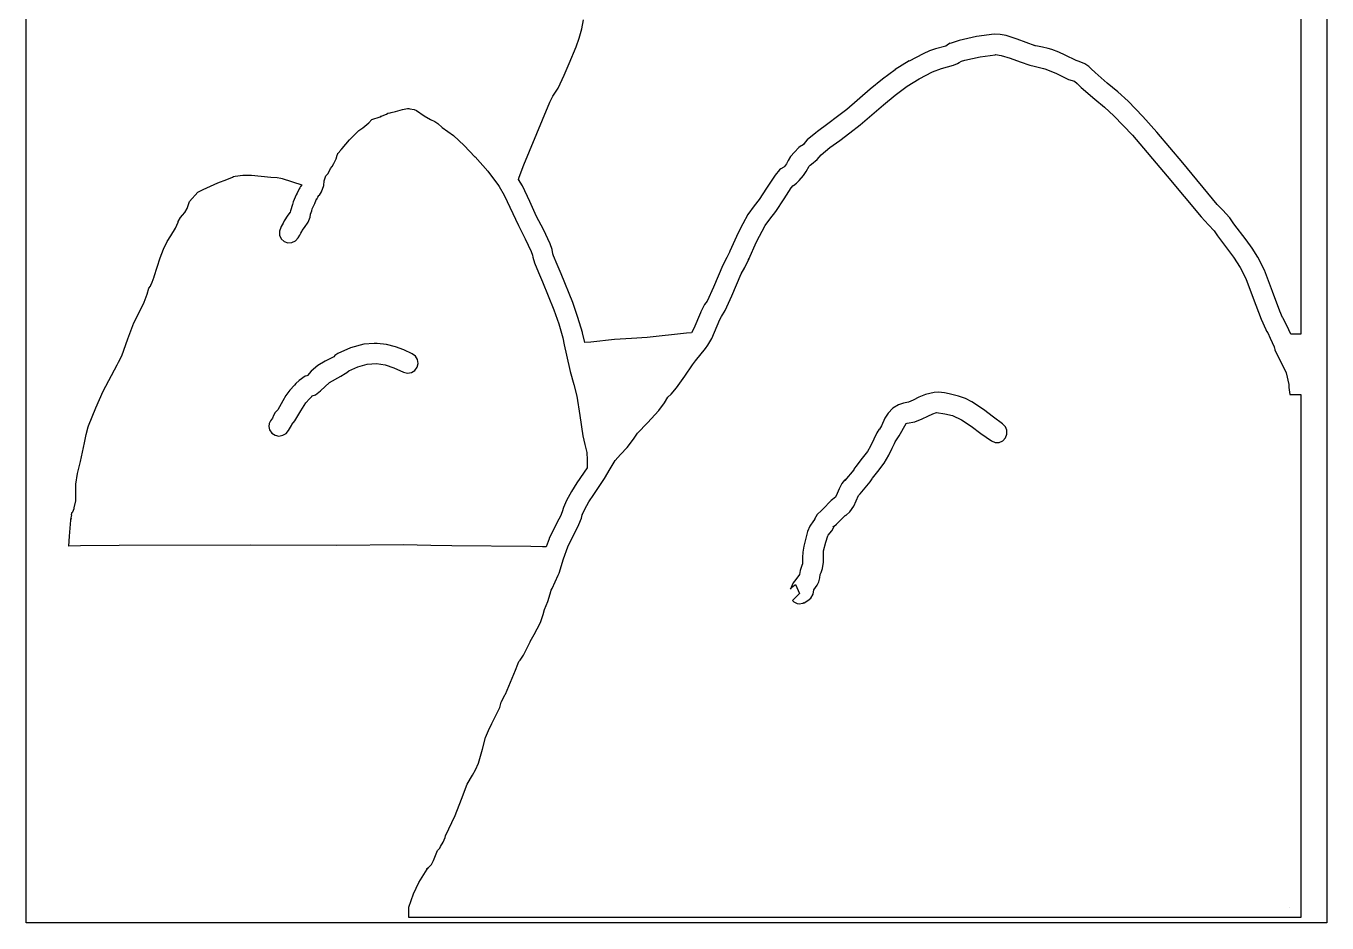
# Model space of a CAD drawing. Extents: x -1 to 629, y 2 to 3679.
# Drawn here: x 132.8 to 439.8, y 1153.5 to 1365.2 of the extents above; entities that cross this region are included whole.
import ezdxf

# ---------------------------------------------------------------- set-up
doc = ezdxf.new("R2010")
doc.units = 0

msp = doc.modelspace()

# ---------------------------------------------------------------- linework, layer by layer
at = {"layer": 'Calque 1'}
for p, q in [((439.771, 1661.24), (439.771, 1153.48)), ((433.607, 1576.74), (433.607, 1292.46)), ((132.828, 1153.48), (132.827735, 1562.33)), ((264.002, 1364.54), (264.395, 1366.64)), ((263.372, 1362.35), (264.002, 1364.53)), ((264.002, 1364.53), (264.002, 1364.54)), ((361.256, 1363.22), (357.087, 1362.69)), ((362.693, 1363.17), (361.256, 1363.22)), ((364.066, 1362.93), (362.693, 1363.17)), ((366.667, 1362.11), (364.066, 1362.93)), ((260.957, 1356.32), (262.613, 1360.25)), ((262.613, 1360.25), (263.372, 1362.35)), ((347.413, 1359.77), (346, 1359.31)), ((347.424, 1359.77), (347.413, 1359.77)), ((349.874, 1360.45), (347.424, 1359.77)), ((350.438, 1360.9), (349.874, 1360.45)), ((350.879, 1361.1), (350.438, 1360.9)), ((351.538, 1361.3), (350.879, 1361.09)), ((350.879, 1361.09), (350.879, 1361.1)), ((352.98, 1361.75), (351.538, 1361.3)), ((357.087, 1362.69), (352.98, 1361.75)), ((370.951, 1360.54), (366.667, 1362.11)), ((371.025, 1360.53), (370.84, 1360.58)), ((370.84, 1360.58), (370.951, 1360.54)), ((371.437, 1360.43), (371.025, 1360.53)), ((372.678, 1360.15), (371.437, 1360.43)), ((373.962, 1359.85), (372.678, 1360.15)), ((374.848, 1359.62), (373.962, 1359.85)), ((341.201, 1356.93), (337.902, 1354.88)), ((344.466, 1358.64), (341.201, 1356.92)), ((341.201, 1356.92), (341.201, 1356.93)), ((344.476, 1358.64), (344.466, 1358.64)), ((344.466, 1358.64), (344.466, 1358.64)), ((346, 1359.31), (344.476, 1358.64)), ((353.028, 1356.54), (353.512, 1356.89)), ((353.512, 1356.89), (354.327, 1357.14)), ((354.327, 1357.14), (357.933, 1357.94)), ((357.933, 1357.94), (361.516, 1358.41)), ((361.516, 1358.41), (361.529, 1358.43)), ((361.529, 1358.43), (362.931, 1358.23)), ((362.931, 1358.23), (365.045, 1357.59)), ((365.045, 1357.59), (367.344, 1356.72)), ((367.344, 1356.72), (369.641, 1355.93)), ((376.507, 1358.99), (374.848, 1359.62)), ((378.002, 1358.29), (376.507, 1358.99)), ((380.632, 1357.03), (378.002, 1358.29)), ((381.33, 1356.83), (380.632, 1357.03)), ((382.629, 1356.28), (381.33, 1356.83)), ((259.824, 1353.54), (260.949, 1356.3)), ((260.949, 1356.3), (260.957, 1356.32)), ((337.902, 1354.87), (334.907, 1352.62)), ((337.902, 1354.88), (337.902, 1354.87)), ((343.527, 1352.7), (346.662, 1354.35)), ((346.662, 1354.35), (348.845, 1355.12)), ((348.845, 1355.12), (351.649, 1355.97)), ((351.649, 1355.97), (352.628, 1356.35)), ((352.628, 1356.35), (353.028, 1356.54)), ((369.641, 1355.93), (369.94, 1355.86)), ((369.94, 1355.86), (370.363, 1355.76)), ((370.363, 1355.76), (371.602, 1355.48)), ((371.602, 1355.48), (372.858, 1355.19)), ((372.858, 1355.19), (373.446, 1355.03)), ((373.446, 1355.03), (373.358, 1355.06)), ((373.358, 1355.06), (373.446, 1355.03)), ((373.446, 1355.03), (375.922, 1353.94)), ((373.446, 1355.03), (373.446, 1355.03)), ((375.922, 1353.94), (378.825, 1352.59)), ((383.571, 1355.64), (382.629, 1356.28)), ((382.629, 1356.28), (382.629, 1356.28)), ((384.108, 1355.1), (383.571, 1355.64)), ((385.048, 1354.2), (384.108, 1355.1)), ((387.916, 1351.71), (385.048, 1354.2)), ((258.344, 1350.54), (259.824, 1353.54)), ((334.907, 1352.62), (332.028, 1350.28)), ((337.878, 1348.83), (340.69, 1350.95)), ((340.69, 1350.95), (343.527, 1352.7)), ((378.825, 1352.59), (380.185, 1352.13)), ((380.185, 1352.13), (380.822, 1351.61)), ((380.822, 1351.61), (381.791, 1350.68)), ((381.791, 1350.68), (385.016, 1347.89)), ((387.934, 1351.69), (387.916, 1351.71)), ((390.445, 1349.65), (387.934, 1351.69)), ((256.377, 1347.18), (257.116, 1348.63)), ((257.116, 1348.63), (258.344, 1350.54)), ((332.028, 1350.28), (326.48, 1345.51)), ((332.028, 1350.28), (332.028, 1350.28)), ((335.113, 1346.58), (337.878, 1348.83)), ((385.016, 1347.89), (387.289, 1346.04)), ((392.853, 1347.43), (390.445, 1349.65)), ((217.853, 1344.38), (218.177, 1344.63)), ((218.177, 1344.63), (218.199, 1344.64)), ((218.199, 1344.64), (218.706, 1344.69)), ((218.706, 1344.69), (219.014, 1344.75)), ((219.014, 1344.75), (220.01, 1345.01)), ((220.01, 1345.01), (220.036, 1345.02)), ((220.036, 1345.02), (221.617, 1345.46)), ((221.617, 1345.46), (222.804, 1345.68)), ((222.804, 1345.68), (222.811, 1345.69)), ((222.811, 1345.69), (223.117, 1345.69)), ((223.115, 1345.7), (223.391, 1345.67)), ((223.117, 1345.69), (223.115, 1345.7)), ((223.391, 1345.67), (224.389, 1345.45)), ((224.389, 1345.45), (224.922, 1345.2)), ((224.922, 1345.2), (226.764, 1343.96)), ((251.653, 1335.63), (256.377, 1347.18)), ((326.48, 1345.51), (324.315, 1343.79)), ((326.48, 1345.51), (326.48, 1345.51)), ((329.615, 1341.86), (335.113, 1346.58)), ((387.289, 1346.04), (389.516, 1343.98)), ((396.327, 1343.85), (392.853, 1347.43)), ((212.293, 1341.17), (213.716, 1342.31)), ((213.716, 1342.31), (214.386, 1343.08)), ((214.386, 1343.08), (214.392, 1343.09)), ((214.392, 1343.09), (214.412, 1343.1)), ((214.412, 1343.1), (214.423, 1343.1)), ((214.423, 1343.1), (214.417, 1343.1)), ((214.417, 1343.1), (214.425, 1343.1)), ((214.425, 1343.1), (214.427, 1343.1)), ((214.427, 1343.1), (214.431, 1343.1)), ((214.431, 1343.1), (216.396, 1343.76)), ((216.396, 1343.76), (216.425, 1343.78)), ((216.425, 1343.78), (216.597, 1343.84)), ((216.471, 1343.8), (216.498, 1343.81)), ((216.474, 1343.8), (216.471, 1343.8)), ((216.498, 1343.81), (216.474, 1343.8)), ((216.498, 1343.81), (216.498, 1343.81)), ((216.499, 1343.8), (217.853, 1344.38)), ((216.597, 1343.84), (216.499, 1343.8)), ((226.764, 1343.96), (226.766, 1343.96)), ((226.766, 1343.96), (228.28, 1343.14)), ((228.28, 1343.14), (229.273, 1342.66)), ((229.273, 1342.66), (229.979, 1342.19)), ((229.979, 1342.19), (231.006, 1341.26)), ((321.976, 1342.1), (319.561, 1340.3)), ((324.315, 1343.79), (321.976, 1342.1)), ((327.202, 1339.93), (329.615, 1341.86)), ((389.516, 1343.98), (393.848, 1339.42)), ((399.613, 1340.13), (396.327, 1343.85)), ((207.379, 1336.25), (209.112, 1338.28)), ((209.112, 1338.28), (211.336, 1340.48)), ((211.336, 1340.48), (212.293, 1341.17)), ((231.006, 1341.26), (233.672, 1339.34)), ((233.672, 1339.34), (236.202, 1336.98)), ((317.166, 1338.29), (316.669, 1337.73)), ((319.18, 1339.98), (317.166, 1338.29)), ((319.561, 1340.3), (319.18, 1339.98)), ((324.799, 1338.17), (327.202, 1339.93)), ((393.848, 1339.42), (402.1, 1329.74)), ((405.743, 1332.86), (399.613, 1340.13)), ((206.472, 1335.2), (207.088, 1335.88)), ((207.088, 1335.88), (207.102, 1335.89)), ((207.093, 1335.88), (207.129, 1335.92)), ((207.102, 1335.89), (207.093, 1335.88)), ((207.129, 1335.92), (207.368, 1336.23)), ((207.305, 1336.15), (207.371, 1336.24)), ((207.364, 1336.23), (207.305, 1336.15)), ((207.368, 1336.23), (207.364, 1336.23)), ((207.371, 1336.24), (207.379, 1336.25)), ((236.202, 1336.98), (238.747, 1334.29)), ((250.28, 1332.44), (251.652, 1335.63)), ((251.652, 1335.63), (251.653, 1335.63)), ((314.124, 1335.44), (313.232, 1334.35)), ((315.174, 1336.51), (314.124, 1335.44)), ((315.692, 1336.89), (315.174, 1336.51)), ((315.174, 1336.51), (315.174, 1336.51)), ((315.944, 1336.98), (315.692, 1336.89)), ((315.692, 1336.89), (315.692, 1336.89)), ((316.224, 1337.23), (315.944, 1336.97)), ((315.944, 1336.97), (315.944, 1336.98)), ((316.669, 1337.73), (316.224, 1337.23)), ((320.418, 1334.74), (322.508, 1336.48)), ((322.508, 1336.48), (324.799, 1338.17)), ((205.097, 1332.01), (205.437, 1332.7)), ((205.437, 1332.7), (205.444, 1332.71)), ((205.444, 1332.71), (206.016, 1333.86)), ((206.016, 1333.86), (206.272, 1334.66)), ((206.272, 1334.66), (206.308, 1334.87)), ((206.308, 1334.87), (206.406, 1335.09)), ((206.406, 1335.09), (206.427, 1335.14)), ((206.427, 1335.14), (206.472, 1335.2)), ((238.747, 1334.29), (238.766, 1334.27)), ((238.766, 1334.27), (241.757, 1330.94)), ((249.145, 1329.5), (250.28, 1332.44)), ((312.237, 1332.64), (311.798, 1332.02)), ((312.66, 1333.41), (312.237, 1332.64)), ((313.232, 1334.35), (312.66, 1333.41)), ((317.6, 1332.11), (317.844, 1332.36)), ((317.844, 1332.36), (318.113, 1332.54)), ((318.113, 1332.54), (319.487, 1333.69)), ((319.487, 1333.69), (320.418, 1334.74)), ((413.826, 1323.08), (405.743, 1332.86)), ((180.2, 1328.92), (181.509, 1329.48)), ((181.509, 1329.48), (181.75, 1329.64)), ((181.75, 1329.64), (182.136, 1329.74)), ((182.136, 1329.74), (183.959, 1330)), ((183.959, 1330), (186.064, 1329.98)), ((186.064, 1329.98), (190.568, 1329.54)), ((190.568, 1329.54), (192.081, 1329.42)), ((192.081, 1329.42), (192.915, 1329.27)), ((192.915, 1329.27), (192.918, 1329.27)), ((192.918, 1329.27), (193.246, 1329.17)), ((193.246, 1329.17), (193.267, 1329.16)), ((193.267, 1329.16), (197.865, 1327.72)), ((203.266, 1328.86), (203.6, 1329.84)), ((203.6, 1329.84), (204.029, 1330.31)), ((204.029, 1330.31), (204.386, 1330.85)), ((204.386, 1330.85), (204.39, 1330.86)), ((204.39, 1330.86), (204.686, 1331.52)), ((204.686, 1331.52), (205.097, 1332.01)), ((241.757, 1330.94), (244.31, 1327.51)), ((249.03, 1328.99), (249.145, 1329.5)), ((309.586, 1329.95), (307.535, 1326.91)), ((310.636, 1331.21), (309.586, 1329.95)), ((309.586, 1329.95), (309.586, 1329.95)), ((310.88, 1331.49), (310.636, 1331.21)), ((310.636, 1331.21), (310.636, 1331.21)), ((311.591, 1331.89), (310.88, 1331.49)), ((311.594, 1331.88), (311.591, 1331.89)), ((311.652, 1331.9), (311.594, 1331.88)), ((311.798, 1332.02), (311.652, 1331.9)), ((315.248, 1328.68), (316.245, 1329.86)), ((316.245, 1329.86), (316.899, 1330.88)), ((316.899, 1330.88), (317.6, 1332.11)), ((316.899, 1330.88), (316.899, 1330.88)), ((402.1, 1329.74), (410.069, 1320.11)), ((173.398, 1325.95), (174.606, 1326.59)), ((174.606, 1326.59), (176.343, 1327.42)), ((176.343, 1327.42), (178.119, 1328.18)), ((178.119, 1328.18), (180.2, 1328.92)), ((197.255, 1326.73), (196.779, 1325.74)), ((197.408, 1326.98), (197.255, 1326.73)), ((197.625, 1327.33), (197.408, 1326.98)), ((197.865, 1327.72), (197.625, 1327.33)), ((202.065, 1325.23), (202.544, 1326.06)), ((202.544, 1326.06), (203.054, 1327.52)), ((203.054, 1327.52), (203.147, 1328.63)), ((203.147, 1328.63), (203.257, 1328.84)), ((203.257, 1328.84), (203.262, 1328.84)), ((203.262, 1328.84), (203.266, 1328.86)), ((244.31, 1327.51), (244.477, 1327.28)), ((244.477, 1327.28), (244.478, 1327.28)), ((244.478, 1327.28), (244.479, 1327.28)), ((244.479, 1327.28), (245.678, 1325.24)), ((249.933, 1327.45), (249.03, 1328.99)), ((251.676, 1323.74), (249.933, 1327.45)), ((307.535, 1326.91), (305.842, 1324.24)), ((311.673, 1324.4), (313.367, 1326.97)), ((313.367, 1326.97), (313.795, 1327.5)), ((313.795, 1327.5), (313.925, 1327.55)), ((313.925, 1327.55), (313.928, 1327.55)), ((313.928, 1327.55), (314.647, 1328.06)), ((314.647, 1328.06), (315.248, 1328.68)), ((315.248, 1328.68), (315.248, 1328.68)), ((315.248, 1328.68), (315.248, 1328.68)), ((170.824, 1322.1), (171.429, 1323.73)), ((171.429, 1323.73), (173.398, 1325.95)), ((195.662, 1323.05), (195.237, 1321.58)), ((195.844, 1323.67), (195.662, 1323.05)), ((196.598, 1325.3), (195.844, 1323.67)), ((196.779, 1325.74), (196.598, 1325.3)), ((200.363, 1322.04), (200.956, 1323.29)), ((200.956, 1323.29), (201.299, 1324.12)), ((201.299, 1324.12), (201.3, 1324.13)), ((201.3, 1324.13), (201.443, 1324.38)), ((201.413, 1324.33), (201.501, 1324.47)), ((201.443, 1324.38), (201.413, 1324.33)), ((201.501, 1324.47), (201.699, 1324.8)), ((201.699, 1324.8), (201.922, 1325.14)), ((201.922, 1325.14), (202.065, 1325.23)), ((245.678, 1325.24), (249.003, 1318.08)), ((253.286, 1320.24), (251.676, 1323.74)), ((305.839, 1324.24), (304.606, 1322.7)), ((305.842, 1324.24), (305.839, 1324.24)), ((309.729, 1321.4), (311.673, 1324.4)), ((413.879, 1323.03), (413.826, 1323.08)), ((415.16, 1321.7), (413.879, 1323.03)), ((168.724, 1319.06), (169.286, 1319.97)), ((169.286, 1319.97), (169.776, 1320.57)), ((169.776, 1320.57), (170.276, 1321.19)), ((170.276, 1321.19), (170.824, 1322.1)), ((194.621, 1320.5), (193.754, 1319.21)), ((195.174, 1321.21), (194.621, 1320.5)), ((195.237, 1321.58), (195.174, 1321.21)), ((199.397, 1318.9), (199.86, 1320.09)), ((199.86, 1320.09), (199.975, 1320.81)), ((199.975, 1320.81), (200.223, 1321.55)), ((200.223, 1321.55), (200.363, 1322.04)), ((254.882, 1317.15), (253.286, 1320.24)), ((303.164, 1320.67), (301.921, 1318.5)), ((303.167, 1320.67), (303.164, 1320.67)), ((304.606, 1322.7), (303.167, 1320.67)), ((308.282, 1319.59), (309.729, 1321.4)), ((410.069, 1320.11), (411.784, 1318.25)), ((416.784, 1319.97), (415.16, 1321.7)), ((416.856, 1319.89), (416.784, 1319.97)), ((417.8, 1318.49), (416.856, 1319.89)), ((167.007, 1315.64), (168.118, 1317.49)), ((168.118, 1317.49), (168.701, 1318.9)), ((168.701, 1318.9), (168.724, 1319.06)), ((192.911, 1317.63), (192.595, 1316.75)), ((192.982, 1317.72), (192.911, 1317.63)), ((193.044, 1317.86), (192.982, 1317.72)), ((193.226, 1318.23), (193.044, 1317.86)), ((193.484, 1318.68), (193.226, 1318.23)), ((193.754, 1319.21), (193.484, 1318.68)), ((197.878, 1316.69), (197.991, 1316.91)), ((197.991, 1316.91), (198.549, 1317.63)), ((198.549, 1317.63), (199.397, 1318.9)), ((249.003, 1318.08), (250.618, 1314.94)), ((256.459, 1313.81), (254.882, 1317.15)), ((301.921, 1318.5), (300.834, 1316.33)), ((305.186, 1314.27), (307.25, 1318.12)), ((307.25, 1318.12), (308.282, 1319.59)), ((411.784, 1318.25), (413.133, 1316.87)), ((413.133, 1316.87), (413.945, 1315.64)), ((420.674, 1314.72), (417.8, 1318.49)), ((165.261, 1312.48), (166.146, 1314.35)), ((166.146, 1314.35), (167.007, 1315.64)), ((192.595, 1316.75), (192.641, 1315.82)), ((192.641, 1315.82), (193.042, 1314.97)), ((193.042, 1314.97), (193.736, 1314.34)), ((193.736, 1314.34), (194.629, 1314.03)), ((194.629, 1314.03), (195.542, 1314.08)), ((195.542, 1314.08), (196.37, 1314.47)), ((196.37, 1314.47), (197.01, 1315.16)), ((197.01, 1315.16), (197.443, 1315.83)), ((197.443, 1315.83), (197.553, 1316.12)), ((197.553, 1316.12), (197.644, 1316.25)), ((197.644, 1316.25), (197.878, 1316.69)), ((250.618, 1314.94), (252.041, 1311.95)), ((256.986, 1312.4), (256.459, 1313.81)), ((300.834, 1316.33), (298.907, 1312.04)), ((303.334, 1310.15), (305.186, 1314.27)), ((413.945, 1315.64), (417.7, 1310.64)), ((422.102, 1312.74), (420.674, 1314.72)), ((164.492, 1310.43), (165.261, 1312.48)), ((252.041, 1311.95), (252.356, 1311.13)), ((252.356, 1311.13), (252.365, 1310.66)), ((252.365, 1310.66), (252.762, 1309.31)), ((257.097, 1311.44), (256.986, 1312.4)), ((257.26, 1310.96), (257.097, 1311.44)), ((258.133, 1308.91), (257.26, 1310.96)), ((298.82, 1311.81), (298.19, 1310.54)), ((298.907, 1312.04), (298.82, 1311.81)), ((298.82, 1311.81), (298.82, 1311.81)), ((423.455, 1310.63), (422.102, 1312.74)), ((163.04, 1306.04), (164.492, 1310.43)), ((252.762, 1309.31), (253.739, 1306.99)), ((259.091, 1306.69), (258.133, 1308.91)), ((297.225, 1308.7), (294.999, 1303.53)), ((298.19, 1310.54), (297.225, 1308.7)), ((301.593, 1306.68), (302.426, 1308.17)), ((302.426, 1308.17), (303.334, 1310.15)), ((303.307, 1310.09), (303.392, 1310.31)), ((303.334, 1310.15), (303.307, 1310.09)), ((303.392, 1310.31), (303.334, 1310.15)), ((303.334, 1310.15), (303.334, 1310.15)), ((417.7, 1310.64), (419.314, 1308.2)), ((419.314, 1308.2), (420.642, 1305.62)), ((425.045, 1307.52), (423.455, 1310.63)), ((162.311, 1304), (162.583, 1304.71)), ((162.583, 1304.71), (163.032, 1306.02)), ((163.032, 1306.02), (163.04, 1306.04)), ((253.739, 1306.99), (254.681, 1304.81)), ((254.681, 1304.81), (257.341, 1298.21)), ((261.828, 1299.9), (259.091, 1306.69)), ((299.368, 1301.52), (301.593, 1306.68)), ((420.642, 1305.62), (422.351, 1300.98)), ((426.907, 1302.52), (425.045, 1307.52)), ((160.67, 1299.98), (161.441, 1301.87)), ((161.441, 1301.87), (161.83, 1303.33)), ((161.83, 1303.33), (162.194, 1303.79)), ((162.194, 1303.79), (162.311, 1304)), ((294.999, 1303.53), (293.51, 1300.23)), ((294.999, 1303.53), (294.999, 1303.53)), ((297.809, 1298.07), (299.368, 1301.52)), ((428.619, 1297.87), (426.907, 1302.52)), ((159.828, 1298.23), (160.67, 1299.98)), ((261.83, 1299.89), (261.828, 1299.9)), ((263.055, 1296.4), (261.83, 1299.89)), ((292.938, 1299.43), (292.023, 1297.73)), ((293.51, 1300.23), (292.938, 1299.43)), ((292.938, 1299.43), (292.938, 1299.43)), ((293.51, 1300.23), (293.51, 1300.23)), ((422.351, 1300.98), (424.217, 1295.98)), ((158.284, 1295.09), (159.828, 1298.23)), ((257.341, 1298.21), (258.505, 1294.89)), ((264.115, 1292.82), (263.055, 1296.4)), ((291.936, 1297.51), (290.351, 1293.8)), ((292.023, 1297.73), (291.936, 1297.51)), ((295.304, 1292.96), (296.484, 1295.93)), ((296.484, 1295.93), (296.939, 1296.6)), ((296.939, 1296.6), (297.809, 1298.07)), ((424.217, 1295.98), (425.315, 1293.52)), ((429.286, 1296.37), (428.619, 1297.87)), ((429.344, 1296.3), (429.286, 1296.37)), ((429.699, 1295.78), (429.344, 1296.3)), ((430.776, 1293.46), (429.699, 1295.78)), ((156.884, 1291.35), (158.284, 1295.09)), ((258.505, 1294.89), (259.493, 1291.56)), ((264.125, 1292.8), (264.115, 1292.82)), ((264.66, 1290.47), (264.125, 1292.8)), ((288.649, 1292.68), (279.344, 1291.63)), ((289.843, 1292.78), (288.649, 1292.68)), ((290.351, 1293.8), (289.843, 1292.78)), ((294.6, 1291.42), (295.304, 1292.96)), ((425.315, 1293.52), (425.526, 1293.15)), ((425.526, 1293.15), (425.809, 1292.8)), ((425.809, 1292.8), (426.394, 1291.53)), ((431.209, 1292.46), (430.776, 1293.46)), ((433.607, 1292.46), (431.209, 1292.46)), ((155.449, 1287.36), (156.884, 1291.35)), ((209.399, 1289.26), (206.417, 1287.9)), ((212.569, 1290.09), (209.399, 1289.26)), ((214.934, 1290.28), (212.569, 1290.09)), ((215.691, 1290.27), (214.934, 1290.28)), ((214.934, 1290.28), (214.934, 1290.28)), ((217.883, 1290), (215.691, 1290.27)), ((219.975, 1289.46), (217.883, 1290)), ((221.992, 1288.72), (219.975, 1289.46)), ((259.493, 1291.56), (259.832, 1289.95)), ((259.832, 1289.95), (260.357, 1287.52)), ((266.12, 1290.57), (264.66, 1290.47)), ((271.682, 1291.21), (266.12, 1290.57)), ((275.653, 1291.4), (271.682, 1291.21)), ((279.344, 1291.63), (275.653, 1291.4)), ((293.169, 1289.09), (293.729, 1289.83)), ((293.729, 1289.83), (294.6, 1291.42)), ((426.394, 1291.53), (427.272, 1289.49)), ((427.272, 1289.49), (427.286, 1289.45)), ((427.286, 1289.45), (427.288, 1289.4)), ((427.288, 1289.4), (427.354, 1289.19)), ((427.354, 1289.19), (427.497, 1288.74)), ((154.686, 1285.84), (155.44, 1287.34)), ((155.44, 1287.34), (155.449, 1287.36)), ((204.966, 1286.85), (203.388, 1286.05)), ((205.435, 1287.12), (204.966, 1286.85)), ((205.714, 1287.42), (205.435, 1287.12)), ((206.417, 1287.9), (205.714, 1287.42)), ((223.959, 1287.84), (221.992, 1288.72)), ((224.712, 1287.28), (223.959, 1287.84)), ((225.195, 1286.48), (224.712, 1287.28)), ((225.334, 1285.56), (225.195, 1286.48)), ((260.357, 1287.52), (260.353, 1287.47)), ((260.353, 1287.47), (261.197, 1283.62)), ((290.081, 1285.24), (290.814, 1286.15)), ((290.814, 1286.15), (293.166, 1289.09)), ((293.166, 1289.09), (293.169, 1289.09)), ((427.497, 1288.74), (427.497, 1288.74)), ((427.497, 1288.74), (427.894, 1287.88)), ((427.894, 1287.88), (428.236, 1287.15)), ((428.236, 1287.15), (430.103, 1283.35)), ((151.055, 1279.02), (154.33, 1285.24)), ((154.33, 1285.24), (154.334, 1285.25)), ((154.334, 1285.25), (154.682, 1285.83)), ((154.682, 1285.83), (154.684, 1285.84)), ((154.684, 1285.84), (154.686, 1285.84)), ((200.127, 1283.69), (199.216, 1282.72)), ((201.701, 1285.04), (200.127, 1283.69)), ((203.388, 1286.05), (201.701, 1285.04)), ((207.105, 1282.55), (208.139, 1283.14)), ((208.139, 1283.14), (208.552, 1283.44)), ((208.552, 1283.44), (208.97, 1283.81)), ((208.97, 1283.81), (211.124, 1284.75)), ((211.124, 1284.75), (213.337, 1285.35)), ((213.337, 1285.35), (215.509, 1285.49)), ((215.509, 1285.49), (217.553, 1285.19)), ((217.553, 1285.19), (219.633, 1284.5)), ((219.633, 1284.5), (221.914, 1283.5)), ((221.914, 1283.5), (222.839, 1283.27)), ((222.839, 1283.27), (223.749, 1283.41)), ((223.749, 1283.41), (224.539, 1283.88)), ((224.539, 1283.88), (225.108, 1284.65)), ((225.108, 1284.65), (225.334, 1285.56)), ((261.197, 1283.62), (262.084, 1280.6)), ((288.282, 1282.56), (290.081, 1285.24)), ((430.103, 1283.35), (430.786, 1280.58)), ((196.204, 1280.45), (195.088, 1279.26)), ((196.448, 1280.78), (196.204, 1280.45)), ((197.248, 1281.54), (196.448, 1280.78)), ((198.722, 1282.52), (197.248, 1281.54)), ((199.115, 1282.64), (198.722, 1282.52)), ((199.216, 1282.72), (199.115, 1282.64)), ((202.334, 1279.07), (204.405, 1281.08)), ((204.405, 1281.08), (207.105, 1282.55)), ((262.084, 1280.6), (262.793, 1277.8)), ((286.266, 1279.77), (288.282, 1282.56)), ((430.786, 1280.58), (430.765, 1279.88)), ((149.267, 1275.07), (151.055, 1279.02)), ((194.146, 1277.94), (193.412, 1276.68)), ((195.088, 1279.26), (194.146, 1277.94)), ((198.839, 1276.27), (199.712, 1277.17)), ((199.712, 1277.17), (200.183, 1277.69)), ((200.159, 1277.72), (200.374, 1277.87)), ((200.233, 1277.77), (200.159, 1277.72)), ((200.183, 1277.69), (200.233, 1277.77)), ((200.374, 1277.87), (201.117, 1278.14)), ((201.117, 1278.14), (202.334, 1279.07)), ((262.793, 1277.8), (263.46, 1273.28)), ((283.435, 1276.24), (284.284, 1277.55)), ((284.284, 1277.55), (285.07, 1278.28)), ((285.07, 1278.28), (286.266, 1279.77)), ((343.437, 1277.55), (342.114, 1276.85)), ((345.08, 1278.25), (343.437, 1277.55)), ((347.101, 1278.7), (345.08, 1278.25)), ((348.149, 1278.74), (347.101, 1278.7)), ((348.149, 1278.74), (348.149, 1278.74)), ((349.506, 1278.59), (348.149, 1278.74)), ((348.149, 1278.74), (348.149, 1278.74)), ((350.596, 1278.36), (349.506, 1278.59)), ((352.869, 1277.85), (350.596, 1278.36)), ((354.488, 1277.23), (352.869, 1277.85)), ((355.991, 1276.47), (354.488, 1277.23)), ((430.765, 1279.88), (431.024, 1278.24)), ((431.024, 1278.24), (431.024, 1278.23)), ((431.024, 1278.23), (433.609, 1278.24)), ((433.609, 1278.24), (433.609, 1154.8)), ((147.587, 1270.81), (149.267, 1275.07)), ((191.639, 1273.98), (191.192, 1273.22)), ((192.216, 1274.58), (191.639, 1273.98)), ((193.412, 1276.68), (192.216, 1274.58)), ((196.241, 1271.97), (197.676, 1274.39)), ((197.676, 1274.39), (198.839, 1276.27)), ((279.447, 1271.55), (282.17, 1274.43)), ((282.17, 1274.43), (283.435, 1276.24)), ((337.312, 1275), (336.203, 1273.8)), ((338.642, 1275.8), (337.312, 1275)), ((339.833, 1276.15), (338.642, 1275.8)), ((341.066, 1276.37), (339.833, 1276.15)), ((342.114, 1276.85), (341.066, 1276.37)), ((346.752, 1273.66), (347.646, 1273.93)), ((347.646, 1273.93), (349.617, 1273.67)), ((358.693, 1274.7), (355.991, 1276.47)), ((361.068, 1272.86), (358.693, 1274.7)), ((147.528, 1270.59), (147.58, 1270.8)), ((147.58, 1270.8), (147.585, 1270.81)), ((147.58, 1270.8), (147.583, 1270.81)), ((147.583, 1270.81), (147.58, 1270.8)), ((147.58, 1270.8), (147.58, 1270.8)), ((147.585, 1270.81), (147.587, 1270.81)), ((190.206, 1271.35), (190.143, 1270.62)), ((190.485, 1272.03), (190.206, 1271.35)), ((190.97, 1272.6), (190.485, 1272.03)), ((191.192, 1273.22), (190.97, 1272.6)), ((194.792, 1269.69), (195.489, 1270.91)), ((195.489, 1270.91), (195.536, 1271.1)), ((195.536, 1271.1), (196.241, 1271.97)), ((263.46, 1273.28), (264.203, 1268.48)), ((277.095, 1269.08), (279.447, 1271.55)), ((334.653, 1270.84), (334.16, 1270.03)), ((335.47, 1272.61), (334.653, 1270.84)), ((336.203, 1273.8), (335.47, 1272.61)), ((338.804, 1268.44), (340.452, 1271.37)), ((340.452, 1271.37), (340.706, 1271.43)), ((340.706, 1271.43), (342.497, 1271.78)), ((342.497, 1271.78), (344.225, 1272.44)), ((344.225, 1272.44), (345.627, 1273.11)), ((345.627, 1273.11), (346.752, 1273.66)), ((349.617, 1273.67), (351.406, 1273.28)), ((351.406, 1273.28), (353.573, 1272.27)), ((353.573, 1272.27), (355.787, 1270.77)), ((355.787, 1270.77), (358.11, 1269.02)), ((363.222, 1271.28), (361.068, 1272.86)), ((363.902, 1270.61), (363.222, 1271.28)), ((146.587, 1266.81), (146.993, 1268.79)), ((146.993, 1268.79), (147.528, 1270.59)), ((190.143, 1270.62), (190.311, 1269.88)), ((190.311, 1269.88), (190.839, 1269.09)), ((190.839, 1269.09), (191.604, 1268.58)), ((191.604, 1268.58), (192.505, 1268.4)), ((192.505, 1268.4), (193.441, 1268.58)), ((193.441, 1268.58), (194.171, 1269.04)), ((194.171, 1269.04), (194.792, 1269.69)), ((264.203, 1268.48), (264.699, 1266.38)), ((276.151, 1267.63), (277.095, 1269.08)), ((333.586, 1269.18), (332.832, 1267.64)), ((333.798, 1269.56), (333.586, 1269.18)), ((334.002, 1269.85), (333.798, 1269.56)), ((334.028, 1269.88), (334.002, 1269.85)), ((334.134, 1269.99), (334.028, 1269.81)), ((334.028, 1269.81), (334.028, 1269.88)), ((334.16, 1270.03), (334.105, 1269.97)), ((334.105, 1269.97), (334.134, 1269.99)), ((337.925, 1267.01), (338.804, 1268.44)), ((358.11, 1269.02), (360.603, 1267.25)), ((363.257, 1267.28), (363.926, 1267.96)), ((364.262, 1269.76), (363.902, 1270.61)), ((363.926, 1267.96), (364.275, 1268.84)), ((364.275, 1268.84), (364.262, 1269.76)), ((145.676, 1262.38), (146.587, 1266.81)), ((264.699, 1266.38), (265.115, 1264.53)), ((273.095, 1264.07), (274.677, 1265.71)), ((274.677, 1265.71), (276.151, 1267.63)), ((331.366, 1264.75), (330.099, 1263.18)), ((332.052, 1265.99), (331.366, 1264.75)), ((332.832, 1267.64), (332.052, 1265.99)), ((336.391, 1263.9), (337.145, 1265.53)), ((337.145, 1265.53), (337.708, 1266.68)), ((337.708, 1266.68), (337.925, 1267.01)), ((360.603, 1267.25), (361.489, 1266.9)), ((361.489, 1266.9), (362.41, 1266.92)), ((362.41, 1266.92), (363.257, 1267.28)), ((145.004, 1259.56), (145.621, 1262.1)), ((145.621, 1262.1), (145.676, 1262.38)), ((265.115, 1264.53), (265.226, 1262.81)), ((265.226, 1262.81), (265.231, 1260.95)), ((270.629, 1260.69), (271.817, 1262.61)), ((271.817, 1262.61), (273.095, 1264.07)), ((330.099, 1263.18), (328.591, 1261.25)), ((333.787, 1260.07), (335.298, 1262)), ((335.298, 1262), (336.391, 1263.9)), ((144.572, 1257.03), (145.004, 1259.56)), ((265.221, 1260.93), (262.775, 1257.33)), ((265.231, 1260.95), (265.221, 1260.93)), ((269.285, 1258.39), (270.629, 1260.69)), ((328.123, 1260.43), (326.009, 1257.94)), ((328.157, 1260.56), (328.123, 1260.43)), ((328.591, 1261.25), (328.157, 1260.56)), ((332.462, 1258.33), (332.523, 1258.49)), ((332.523, 1258.49), (333.787, 1260.07)), ((144.57, 1256.93), (144.572, 1257.03)), ((144.608, 1254.56), (144.57, 1256.93)), ((262.775, 1257.33), (261.506, 1255.35)), ((266.766, 1254.63), (269.285, 1258.39)), ((324.641, 1255.95), (324.207, 1254.87)), ((325.342, 1257.23), (324.641, 1255.95)), ((325.974, 1258), (325.342, 1257.23)), ((326.083, 1258.06), (325.974, 1258)), ((326.009, 1257.94), (326.083, 1258.06)), ((329.633, 1254.79), (331.993, 1257.6)), ((331.993, 1257.6), (332.462, 1258.33)), ((144.178, 1251.44), (144.544, 1253.09)), ((144.544, 1253.09), (144.608, 1254.56)), ((260.341, 1253.2), (259.603, 1251.56)), ((261.506, 1255.35), (260.341, 1253.2)), ((264.673, 1251.14), (265.623, 1252.87)), ((265.623, 1252.87), (266.766, 1254.63)), ((322.823, 1253.19), (320.831, 1251.14)), ((323.776, 1253.96), (322.823, 1253.19)), ((324.207, 1254.87), (323.776, 1253.96)), ((328.146, 1251.87), (328.662, 1253.08)), ((328.662, 1253.08), (329.221, 1254.34)), ((329.221, 1254.34), (329.633, 1254.79)), ((143.414, 1248.73), (143.603, 1249.84)), ((143.575, 1249.82), (143.638, 1250.23)), ((143.603, 1249.84), (143.575, 1249.82)), ((143.638, 1250.23), (143.644, 1250.24)), ((143.644, 1250.24), (143.649, 1250.29)), ((143.649, 1250.29), (143.715, 1250.42)), ((143.715, 1250.35), (143.837, 1250.54)), ((143.715, 1250.42), (143.715, 1250.35)), ((143.837, 1250.54), (144.165, 1251.34)), ((144.165, 1251.34), (144.169, 1251.35)), ((144.169, 1251.35), (144.178, 1251.44)), ((258.907, 1249.5), (258.536, 1248.76)), ((259.318, 1250.5), (258.907, 1249.5)), ((259.603, 1251.56), (259.318, 1250.5)), ((263.893, 1249.05), (264.06, 1249.8)), ((264.06, 1249.79), (264.08, 1249.91)), ((264.08, 1249.91), (264.06, 1249.79)), ((264.06, 1249.8), (264.074, 1249.82)), ((264.06, 1249.79), (264.06, 1249.79)), ((264.074, 1249.82), (264.673, 1251.14)), ((319.508, 1249.86), (318.825, 1248.77)), ((320.471, 1250.87), (319.508, 1249.86)), ((320.831, 1251.14), (320.471, 1250.87)), ((324.043, 1247.58), (326.194, 1249.77)), ((326.194, 1249.77), (326.141, 1249.68)), ((326.141, 1249.68), (326.31, 1249.76)), ((326.31, 1249.76), (327.199, 1250.54)), ((327.199, 1250.54), (328.146, 1251.87)), ((143.121, 1244.74), (143.335, 1247.6)), ((143.335, 1247.6), (143.414, 1248.58)), ((143.414, 1248.58), (143.466, 1248.93)), ((143.466, 1248.93), (143.414, 1248.73)), ((258.536, 1248.76), (256.687, 1245.06)), ((260.655, 1242.29), (263.295, 1247.56)), ((263.295, 1247.56), (263.893, 1249.05)), ((317.756, 1247.14), (317.214, 1245.87)), ((318.645, 1248.39), (317.756, 1247.14)), ((318.965, 1248.78), (318.645, 1248.39)), ((318.815, 1248.62), (318.965, 1248.78)), ((318.825, 1248.77), (318.815, 1248.62)), ((322.924, 1246.06), (323.508, 1247.05)), ((323.492, 1247.13), (323.297, 1246.92)), ((323.297, 1246.92), (323.442, 1247.1)), ((323.397, 1247.06), (324.043, 1247.58)), ((323.442, 1247.1), (323.397, 1247.06)), ((323.508, 1247.05), (323.492, 1247.13)), ((142.92, 1242.44), (143.121, 1244.74)), ((256.254, 1244.18), (255.518, 1242.25)), ((256.273, 1244.24), (256.254, 1244.18)), ((256.687, 1245.06), (256.273, 1244.24)), ((316.857, 1244.61), (316.333, 1242.42)), ((317.214, 1245.87), (316.857, 1244.61)), ((321.003, 1241.31), (321.503, 1243.39)), ((321.503, 1243.39), (321.982, 1244.86)), ((321.982, 1244.86), (322.056, 1245.02)), ((322.053, 1245.02), (322.053, 1245.02)), ((322.053, 1245.02), (322.053, 1245.02)), ((322.056, 1245.02), (322.077, 1245.04)), ((322.077, 1245.04), (322.924, 1246.06)), ((322.924, 1246.06), (322.924, 1246.06)), ((145.654, 1242.5), (142.92, 1242.44)), ((145.681, 1242.5), (145.654, 1242.5)), ((154.824, 1242.6), (145.681, 1242.5)), ((185.735, 1242.69), (154.824, 1242.6)), ((206.049, 1242.61), (185.735, 1242.69)), ((221.893, 1242.73), (206.049, 1242.61)), ((228.357, 1242.58), (221.893, 1242.73)), ((233.262, 1242.51), (228.357, 1242.58)), ((251.954, 1242.33), (233.262, 1242.51)), ((254.675, 1242.25), (251.954, 1242.33)), ((255.518, 1242.25), (254.675, 1242.25)), ((259.675, 1239.43), (260.655, 1242.29)), ((316.097, 1240.98), (316.047, 1239.76)), ((316.333, 1242.42), (316.097, 1240.98)), ((320.997, 1239.86), (321.003, 1241.31)), ((258.579, 1236.07), (259.675, 1239.43)), ((315.899, 1237.84), (315.462, 1236.68)), ((316.034, 1238.21), (315.899, 1237.84)), ((316.047, 1239.76), (316.034, 1238.21)), ((320.407, 1236.18), (320.72, 1237.17)), ((320.72, 1237.17), (320.944, 1238.63)), ((320.944, 1238.63), (320.997, 1239.86)), ((256.959, 1232.45), (258.4, 1235.58)), ((258.4, 1235.58), (258.471, 1235.74)), ((258.471, 1235.74), (258.579, 1236.07)), ((314.462, 1234.57), (313.819, 1233.73)), ((315.309, 1235.72), (314.462, 1234.57)), ((315.462, 1236.68), (315.309, 1235.72)), ((319.489, 1233.25), (319.846, 1233.99)), ((319.846, 1233.99), (320.108, 1234.91)), ((320.108, 1234.91), (320.233, 1235.75)), ((320.233, 1235.75), (320.354, 1236.04)), ((320.354, 1236.04), (320.407, 1236.18)), ((255.981, 1229.33), (256.522, 1231.18)), ((256.522, 1231.18), (256.732, 1232)), ((256.732, 1232), (256.959, 1232.45)), ((313.478, 1233.08), (313.229, 1232.24)), ((313.229, 1232.24), (313.531, 1232.75)), ((313.819, 1233.73), (313.478, 1233.08)), ((313.531, 1232.75), (314.34, 1233.37)), ((315.354, 1231.24), (313.642, 1229.56)), ((314.34, 1233.37), (315.354, 1231.24)), ((317.994, 1230.13), (318.561, 1231.05)), ((318.561, 1231.05), (318.666, 1232.12)), ((318.666, 1232.12), (319.489, 1233.25)), ((255.166, 1227.5), (255.981, 1229.33)), ((313.642, 1229.56), (313.962, 1229.28)), ((313.962, 1229.28), (314.288, 1229.09)), ((314.288, 1229.09), (314.46, 1229.01)), ((314.46, 1229.01), (314.798, 1228.9)), ((314.798, 1228.9), (315.235, 1228.84)), ((315.235, 1228.84), (316.081, 1228.95)), ((316.081, 1228.95), (316.357, 1229.09)), ((316.357, 1229.09), (316.367, 1229.07)), ((316.367, 1229.07), (316.386, 1229.07)), ((316.386, 1229.07), (317.301, 1229.59)), ((317.301, 1229.59), (317.994, 1230.13)), ((254.308, 1224.66), (254.849, 1226.32)), ((254.849, 1226.32), (255.166, 1227.5)), ((251.763, 1219.88), (252.994, 1222.15)), ((252.994, 1222.15), (253, 1222.16)), ((253, 1222.16), (253.783, 1223.61)), ((253.783, 1223.61), (253.789, 1223.63)), ((253.789, 1223.63), (254.308, 1224.66)), ((250.183, 1216.67), (251.757, 1219.87)), ((251.757, 1219.87), (251.763, 1219.88)), ((249.076, 1215.2), (249.401, 1215.53)), ((249.401, 1215.53), (250.177, 1216.66)), ((250.177, 1216.66), (250.182, 1216.67)), ((250.182, 1216.67), (250.183, 1216.67)), ((245.94, 1207.51), (248.351, 1213.17)), ((248.351, 1213.17), (248.885, 1214.57)), ((248.885, 1214.57), (249.076, 1215.2)), ((244.934, 1205.56), (245.895, 1207.42)), ((245.895, 1207.42), (245.901, 1207.43)), ((245.901, 1207.43), (245.934, 1207.5)), ((245.934, 1207.5), (245.94, 1207.51)), ((242.759, 1200.57), (244.579, 1204.35)), ((244.579, 1204.35), (244.934, 1205.56)), ((241.911, 1198.88), (242.759, 1200.57)), ((240.503, 1194.48), (241.228, 1197.25)), ((241.228, 1197.25), (241.911, 1198.88)), ((239.578, 1191.21), (240.503, 1194.48)), ((238.899, 1189.66), (239.572, 1191.2)), ((239.572, 1191.2), (239.578, 1191.21)), ((236.92, 1186.22), (238.163, 1188.35)), ((238.163, 1188.35), (238.899, 1189.66)), ((235.536, 1182.69), (236.92, 1186.22)), ((234.09, 1178.82), (235.536, 1182.69)), ((231.815, 1174.07), (234.09, 1178.82)), ((230.612, 1171.5), (231.223, 1172.58)), ((231.223, 1172.58), (231.225, 1172.58)), ((231.225, 1172.58), (231.23, 1172.59)), ((231.23, 1172.59), (231.701, 1173.66)), ((231.701, 1173.66), (231.815, 1174.07)), ((231.815, 1174.07), (231.815, 1174.07)), ((228.988, 1168.25), (229.922, 1170.6)), ((229.922, 1170.6), (229.942, 1170.62)), ((229.942, 1170.62), (230.441, 1171.17)), ((230.441, 1171.17), (230.612, 1171.5)), ((227.663, 1166.44), (227.363, 1166.23)), ((227.409, 1166.28), (227.667, 1166.45)), ((227.478, 1166.18), (227.683, 1166.45)), ((227.657, 1166.44), (227.663, 1166.45)), ((227.662, 1166.43), (227.657, 1166.44)), ((227.683, 1166.45), (227.662, 1166.43)), ((227.667, 1166.45), (227.662, 1166.44)), ((227.662, 1166.44), (227.663, 1166.44)), ((227.663, 1166.45), (228.46, 1167.26)), ((228.46, 1167.26), (228.466, 1167.27)), ((228.466, 1167.27), (228.982, 1168.24)), ((228.982, 1168.24), (228.988, 1168.25)), ((225.498, 1163.06), (227.478, 1166.18)), ((227.318, 1166.22), (227.409, 1166.28)), ((227.363, 1166.23), (227.318, 1166.22)), ((223.137, 1157.21), (224.263, 1160.34)), ((224.263, 1160.34), (225.483, 1163.03)), ((225.483, 1163.03), (225.498, 1163.06)), ((223.137, 1154.8), (223.137, 1157.2)), ((431.024, 1157.2), (431.024, 1157.21)), ((433.609, 1154.8), (223.137, 1154.8)), ((439.771, 1153.48), (132.828, 1153.48))]:
    msp.add_line(p, q, dxfattribs=at)

doc.saveas('drawing.dxf')
